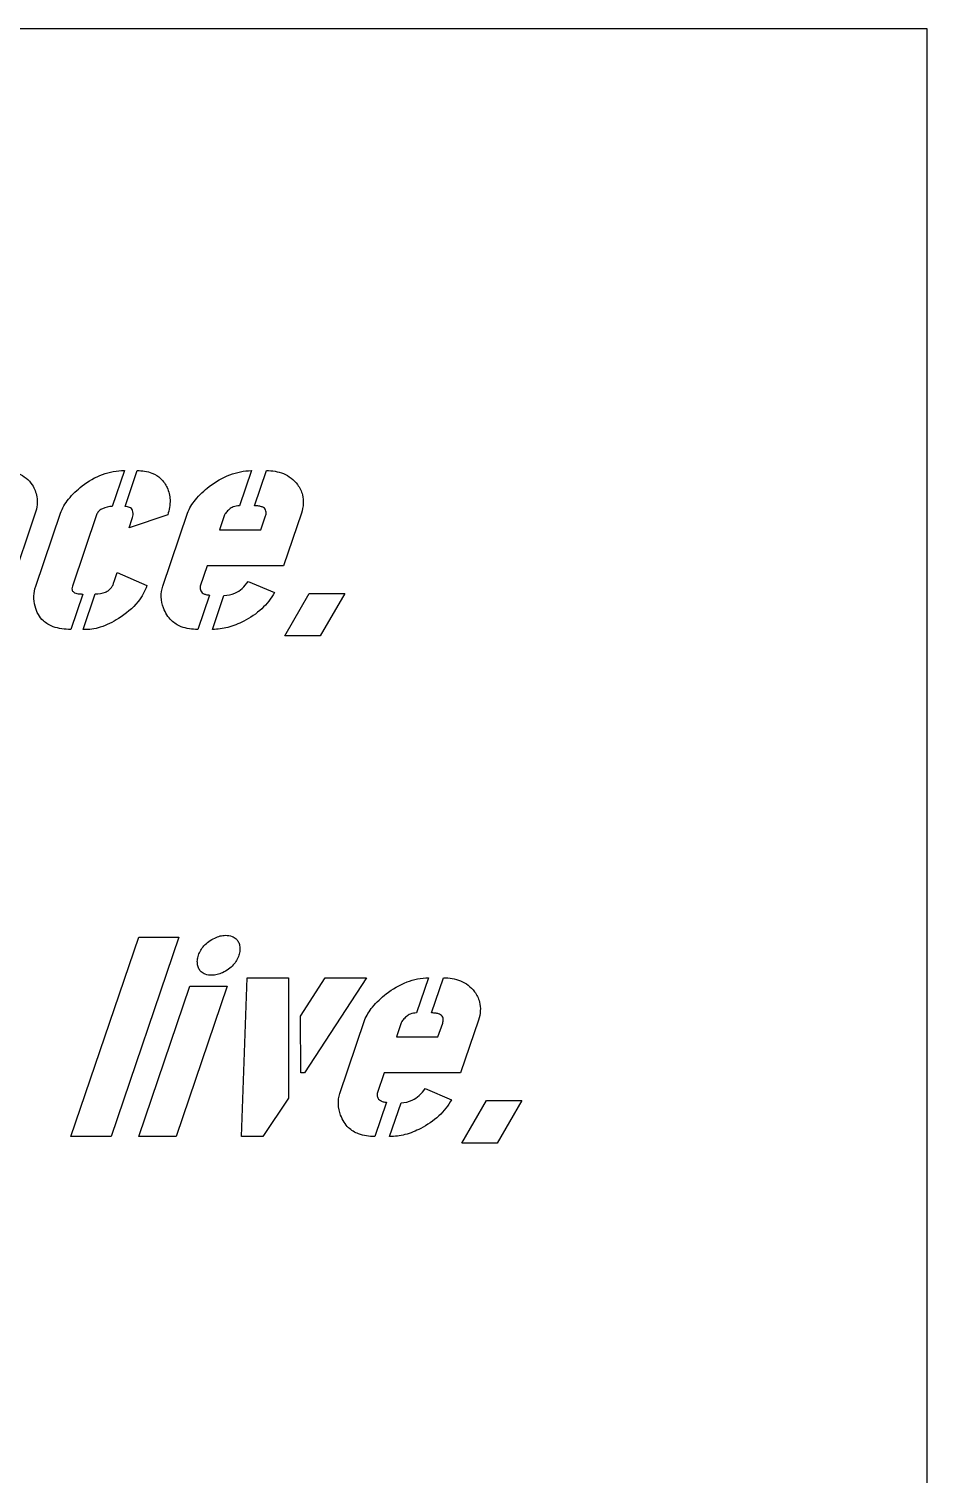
# Model space of a CAD drawing. Header units: inches. Extents: x 3.1 to 35.1, y -33.5 to 2.5.
# Drawn here: x 29.36 to 35.12, y -6.77 to 2.49 of the extents above; entities that cross this region are included whole.
import ezdxf

# ---------------------------------------------------------------- set-up
doc = ezdxf.new("R2010")
doc.units = ezdxf.units.IN
doc.header["$MEASUREMENT"] = 0

msp = doc.modelspace()

# ---------------------------------------------------------------- linework, layer by layer
for p, q in [((29.9736, -0.3385), (29.8962, -0.5679)), ((29.9776, -0.5693), (30.055, -0.3385)), ((30.7874, -0.3385), (30.7113, -0.5639)), ((30.8074, -0.5639), (30.8834, -0.3385)), ((29.4026, -0.6119), (29.2452, -1.0775)), ((29.4053, -1.0802), (29.564, -0.6119)), ((29.7975, -0.6159), (29.6401, -1.0802)), ((30.2191, -1.0802), (30.3778, -0.6119)), ((30.766, -1.0482), (30.9354, -1.1202)), ((29.7068, -1.1295), (29.6294, -1.3563)), ((29.7095, -1.3577), (29.7868, -1.1282)), ((30.5179, -1.1362), (30.4432, -1.3563)), ((30.5379, -1.3563), (30.6113, -1.1389)), ((31.922, -3.5885), (31.8459, -3.8139)), ((31.942, -3.8139), (32.018, -3.5885)), ((31.3537, -4.3302), (31.5124, -3.8619)), ((31.9006, -4.2982), (32.0701, -4.3702)), ((31.6525, -4.3862), (31.5778, -4.6063)), ((31.6725, -4.6063), (31.7459, -4.3889))]:
    msp.add_line(p, q)
for points in [[(35.1164, 2.4917), (3.1164, 2.4917), (3.1164, -33.5083), (35.1164, -33.5083)], [(31.1582, -1.1255), (31.385, -1.1255), (31.2276, -1.3977), (31.0008, -1.3977)], [(30.0663, -3.3283), (30.3225, -3.3283), (29.8889, -4.6063), (29.6314, -4.6063)], [(31.0255, -3.5885), (31.0242, -4.3595), (30.8601, -4.6063), (30.724, -4.6063), (30.76, -3.5885)], [(31.259, -3.5885), (31.5244, -3.5885), (31.1269, -4.1981), (31.1042, -4.1981), (31.1015, -3.8339)], [(30.3932, -3.6432), (30.632, -3.6432), (30.3051, -4.6063), (30.065, -4.6063)], [(32.2928, -4.3755), (32.5196, -4.3755), (32.3622, -4.6477), (32.1354, -4.6477)]]:
    msp.add_lwpolyline(points, close=True)
for points in [[(30.2511, -0.6213), (30.0043, -0.7053), (30.0243, -0.6466)], [(31.1075, -0.6106), (30.9928, -0.9481), (30.5032, -0.9481), (30.4592, -1.0802)], [(30.6126, -0.6279), (30.5819, -0.7173), (30.8474, -0.7173), (30.8781, -0.6293)], [(29.9082, -1.0495), (29.9282, -0.9908), (30.1177, -1.0749)], [(32.2421, -3.8606), (32.1274, -4.1981), (31.6378, -4.1981), (31.5938, -4.3302)], [(31.7472, -3.8779), (31.7165, -3.9673), (31.982, -3.9673), (32.0127, -3.8793)]]:
    msp.add_lwpolyline(points)
for points, knots in [([(29.1892, -0.3385), (29.2247, -0.3385), (29.2606, -0.3433), (29.3118, -0.3642), (29.3286, -0.374), (29.3589, -0.3992), (29.3718, -0.4139), (29.3826, -0.4305)], [0, 0, 0, 0, 0.2704772, 0.2704772, 0.4202529, 0.4202529, 0.5707972, 0.5707972, 0.5707972, 0.5707972]), ([(29.7028, -0.4372), (29.7424, -0.406), (29.7858, -0.3804), (29.8785, -0.3466), (29.9253, -0.3385), (29.9736, -0.3385)], [0, 0, 0, 0, 0.3844438, 0.3844438, 0.7521059, 0.7521059, 0.7521059, 0.7521059]), ([(30.055, -0.3385), (30.0872, -0.3385), (30.1199, -0.3427), (30.1713, -0.3629), (30.1905, -0.3748), (30.2241, -0.4071), (30.2372, -0.4265), (30.2471, -0.4479)], [0, 0, 0, 0, 0.245198, 0.245198, 0.4204023, 0.4204023, 0.5998452, 0.5998452, 0.5998452, 0.5998452]), ([(30.5166, -0.4412), (30.5573, -0.41), (30.6016, -0.3837), (30.694, -0.3486), (30.7399, -0.3394), (30.7874, -0.3385)], [0, 0, 0, 0, 0.3909347, 0.3909347, 0.7525892, 0.7525892, 0.7525892, 0.7525892]), ([(30.8834, -0.3385), (30.9206, -0.3385), (30.9578, -0.3439), (31.0099, -0.3654), (31.0264, -0.3749), (31.057, -0.3986), (31.0704, -0.4124), (31.0822, -0.4278)], [0, 0, 0, 0, 0.2832723, 0.2832723, 0.4295154, 0.4295154, 0.577475, 0.577475, 0.577475, 0.577475]), ([(29.3826, -0.4305), (29.3974, -0.4538), (29.4079, -0.479), (29.4156, -0.5234), (29.4162, -0.5406), (29.4128, -0.5764), (29.4086, -0.5944), (29.4026, -0.6119)], [0, 0, 0, 0, 0.2103492, 0.2103492, 0.3431692, 0.3431692, 0.4840903, 0.4840903, 0.4840903, 0.4840903]), ([(29.564, -0.6119), (29.5759, -0.5793), (29.5938, -0.5494), (29.6406, -0.4905), (29.6709, -0.4622), (29.7028, -0.4372)], [0, 0, 0, 0, 0.2646319, 0.2646319, 0.5733319, 0.5733319, 0.5733319, 0.5733319]), ([(30.2471, -0.4479), (30.2586, -0.4726), (30.2649, -0.4987), (30.2673, -0.5584), (30.2613, -0.5905), (30.2511, -0.6213)], [0, 0, 0, 0, 0.2083819, 0.2083819, 0.4553116, 0.4553116, 0.4553116, 0.4553116]), ([(30.3778, -0.6119), (30.3894, -0.5806), (30.4074, -0.5518), (30.454, -0.4945), (30.4848, -0.4662), (30.5166, -0.4412)], [0, 0, 0, 0, 0.2547163, 0.2547163, 0.5628556, 0.5628556, 0.5628556, 0.5628556]), ([(31.0822, -0.4278), (31.0971, -0.4479), (31.1081, -0.4698), (31.1188, -0.5124), (31.1204, -0.5311), (31.1181, -0.5706), (31.1138, -0.591), (31.1075, -0.6106)], [0, 0, 0, 0, 0.1902216, 0.1902216, 0.3344606, 0.3344606, 0.4917357, 0.4917357, 0.4917357, 0.4917357]), ([(29.8962, -0.5679), (29.8735, -0.5695), (29.8512, -0.5737), (29.8251, -0.5863), (29.8179, -0.591), (29.8058, -0.6024), (29.8011, -0.6088), (29.7975, -0.6159)], [0, 0, 0, 0, 0.1735968, 0.1735968, 0.2467289, 0.2467289, 0.3151049, 0.3151049, 0.3151049, 0.3151049]), ([(30.0243, -0.6466), (30.0273, -0.636), (30.0296, -0.6241), (30.0292, -0.6066), (30.0282, -0.6001), (30.0239, -0.5898), (30.0214, -0.5859), (30.0146, -0.5792), (30.0107, -0.5767), (30.0022, -0.5729), (29.9978, -0.5716), (29.9882, -0.5698), (29.9829, -0.5694), (29.9776, -0.5693)], [0, 0, 0, 0, 0.0842295, 0.0842295, 0.1331969, 0.1331969, 0.1692046, 0.1692046, 0.2051374, 0.2051374, 0.239355, 0.239355, 0.2793708, 0.2793708, 0.2793708, 0.2793708]), ([(30.6246, -0.6079), (30.6218, -0.6111), (30.6191, -0.6146), (30.6151, -0.6213), (30.6136, -0.6246), (30.6126, -0.6279)], [0, 0, 0, 0, 0.03242563, 0.03242563, 0.0592663, 0.0592663, 0.0592663, 0.0592663]), ([(30.7113, -0.5639), (30.6972, -0.5639), (30.6835, -0.5663), (30.6617, -0.5754), (30.6536, -0.5803), (30.6381, -0.5925), (30.6309, -0.5999), (30.6246, -0.6079)], [0, 0, 0, 0, 0.1076722, 0.1076722, 0.1801889, 0.1801889, 0.2580855, 0.2580855, 0.2580855, 0.2580855]), ([(30.8781, -0.6293), (30.8804, -0.6216), (30.882, -0.6133), (30.8814, -0.6003), (30.8803, -0.5954), (30.8763, -0.5868), (30.8737, -0.5833), (30.8665, -0.5767), (30.862, -0.5739), (30.8504, -0.5689), (30.8429, -0.5671), (30.8264, -0.5644), (30.8167, -0.5639), (30.8074, -0.5639)], [0, 0, 0, 0, 0.0608787, 0.0608787, 0.0994011, 0.0994011, 0.1331243, 0.1331243, 0.173307, 0.173307, 0.2293628, 0.2293628, 0.3002935, 0.3002935, 0.3002935, 0.3002935]), ([(29.4013, -1.2083), (29.3957, -1.1868), (29.3929, -1.165), (29.3943, -1.1214), (29.3982, -1.1005), (29.4053, -1.0802)], [0, 0, 0, 0, 0.168606, 0.168606, 0.3324679, 0.3324679, 0.3324679, 0.3324679]), ([(29.6401, -1.0802), (29.6383, -1.0853), (29.6371, -1.0909), (29.6373, -1.0998), (29.638, -1.1033), (29.6407, -1.1095), (29.6425, -1.112), (29.6477, -1.1171), (29.6511, -1.1193), (29.6634, -1.1252), (29.6745, -1.1272), (29.6854, -1.1282)], [0, 0, 0, 0, 0.0413233, 0.0413233, 0.0683122, 0.0683122, 0.0926767, 0.0926767, 0.1230806, 0.1230806, 0.1967587, 0.1967587, 0.1967587, 0.1967587]), ([(29.7868, -1.1282), (29.8098, -1.1282), (29.8323, -1.1255), (29.8597, -1.1146), (29.8675, -1.1104), (29.8809, -1.0998), (29.8864, -1.0938), (29.8909, -1.0869)], [0, 0, 0, 0, 0.1747153, 0.1747153, 0.2492298, 0.2492298, 0.3192477, 0.3192477, 0.3192477, 0.3192477]), ([(29.8909, -1.0869), (29.8946, -1.0813), (29.8978, -1.0755), (29.9036, -1.063), (29.9061, -1.0563), (29.9082, -1.0495)], [0, 0, 0, 0, 0.0505134, 0.0505134, 0.1049516, 0.1049516, 0.1049516, 0.1049516]), ([(30.1177, -1.0749), (30.1056, -1.1129), (30.0861, -1.1472), (30.0264, -1.2216), (29.9818, -1.2574), (29.9349, -1.287)], [0, 0, 0, 0, 0.3041268, 0.3041268, 0.7271307, 0.7271307, 0.7271307, 0.7271307]), ([(30.2244, -1.2189), (30.216, -1.1959), (30.2107, -1.172), (30.2088, -1.1245), (30.2119, -1.1021), (30.2191, -1.0802)], [0, 0, 0, 0, 0.1864938, 0.1864938, 0.3619601, 0.3619601, 0.3619601, 0.3619601]), ([(30.4592, -1.0802), (30.4584, -1.0873), (30.4586, -1.0947), (30.4619, -1.1066), (30.4642, -1.1113), (30.4706, -1.1195), (30.4746, -1.1228), (30.4842, -1.1286), (30.49, -1.1309), (30.503, -1.1345), (30.5105, -1.1356), (30.5179, -1.1362)], [0, 0, 0, 0, 0.0546635, 0.0546635, 0.0945088, 0.0945088, 0.1339953, 0.1339953, 0.1804319, 0.1804319, 0.2366498, 0.2366498, 0.2366498, 0.2366498]), ([(30.6113, -1.1389), (30.6359, -1.1382), (30.6597, -1.1334), (30.6989, -1.1159), (30.7141, -1.1058), (30.7425, -1.0803), (30.7552, -1.0648), (30.766, -1.0482)], [0, 0, 0, 0, 0.1875295, 0.1875295, 0.3274403, 0.3274403, 0.4788506, 0.4788506, 0.4788506, 0.4788506]), ([(29.6854, -1.1282), (29.689, -1.1287), (29.6926, -1.129), (29.6997, -1.1294), (29.7032, -1.1295), (29.7068, -1.1295)], [0, 0, 0, 0, 0.02723943, 0.02723943, 0.05437363, 0.05437363, 0.05437363, 0.05437363]), ([(30.9354, -1.1202), (30.9134, -1.1589), (30.8859, -1.1933), (30.8189, -1.2558), (30.7798, -1.2824), (30.738, -1.3043)], [0, 0, 0, 0, 0.3390638, 0.3390638, 0.6988259, 0.6988259, 0.6988259, 0.6988259]), ([(29.6294, -1.3563), (29.5917, -1.3563), (29.5523, -1.3519), (29.4937, -1.3302), (29.4725, -1.318), (29.4415, -1.2893), (29.4308, -1.2756), (29.4128, -1.244), (29.406, -1.2264), (29.4013, -1.2083)], [0, 0, 0, 0, 0.2876821, 0.2876821, 0.4756436, 0.4756436, 0.6091392, 0.6091392, 0.7521175, 0.7521175, 0.7521175, 0.7521175]), ([(29.9349, -1.287), (29.8988, -1.3097), (29.8599, -1.3292), (29.7835, -1.3532), (29.7468, -1.3591), (29.7095, -1.3577)], [0, 0, 0, 0, 0.3250776, 0.3250776, 0.6096961, 0.6096961, 0.6096961, 0.6096961]), ([(30.4432, -1.3563), (30.4076, -1.3563), (30.3713, -1.3517), (30.3145, -1.3296), (30.2933, -1.3166), (30.2639, -1.2883), (30.2543, -1.2763), (30.2372, -1.2493), (30.2301, -1.2344), (30.2244, -1.2189)], [0, 0, 0, 0, 0.2710846, 0.2710846, 0.4640273, 0.4640273, 0.5815354, 0.5815354, 0.7070764, 0.7070764, 0.7070764, 0.7070764]), ([(30.738, -1.3043), (30.7056, -1.3207), (30.6717, -1.3342), (30.6043, -1.3517), (30.5713, -1.3563), (30.5379, -1.3563)], [0, 0, 0, 0, 0.2765005, 0.2765005, 0.5311561, 0.5311561, 0.5311561, 0.5311561]), ([(30.4479, -3.4444), (30.4557, -3.4217), (30.4674, -3.4013), (30.5025, -3.3621), (30.5261, -3.3459), (30.5519, -3.3337)], [0, 0, 0, 0, 0.1827535, 0.1827535, 0.4008304, 0.4008304, 0.4008304, 0.4008304]), ([(30.5519, -3.3337), (30.5632, -3.3282), (30.5751, -3.3237), (30.5984, -3.3179), (30.6098, -3.3163), (30.6213, -3.3163)], [0, 0, 0, 0, 0.0957941, 0.0957941, 0.1834106, 0.1834106, 0.1834106, 0.1834106]), ([(30.6213, -3.3163), (30.6356, -3.3163), (30.6504, -3.3181), (30.6731, -3.3269), (30.6816, -3.332), (30.6945, -3.3443), (30.6991, -3.3506), (30.707, -3.3651), (30.7099, -3.3733), (30.712, -3.3817)], [0, 0, 0, 0, 0.1094762, 0.1094762, 0.1854695, 0.1854695, 0.2454282, 0.2454282, 0.3112231, 0.3112231, 0.3112231, 0.3112231]), ([(30.712, -3.3817), (30.7138, -3.392), (30.7142, -3.4023), (30.7124, -3.4235), (30.7101, -3.4341), (30.7067, -3.4444)], [0, 0, 0, 0, 0.0795083, 0.0795083, 0.1622016, 0.1622016, 0.1622016, 0.1622016]), ([(30.4425, -3.5057), (30.4407, -3.4958), (30.4403, -3.4858), (30.4421, -3.465), (30.4445, -3.4546), (30.4479, -3.4444)], [0, 0, 0, 0, 0.0769743, 0.0769743, 0.1587379, 0.1587379, 0.1587379, 0.1587379]), ([(30.5346, -3.5725), (30.5199, -3.5725), (30.5047, -3.5706), (30.4816, -3.5619), (30.4731, -3.5568), (30.46, -3.5444), (30.4552, -3.538), (30.4473, -3.5229), (30.4444, -3.5144), (30.4425, -3.5057)], [0, 0, 0, 0, 0.1120324, 0.1120324, 0.1880617, 0.1880617, 0.2497063, 0.2497063, 0.3173647, 0.3173647, 0.3173647, 0.3173647]), ([(30.7067, -3.4444), (30.6989, -3.4674), (30.6871, -3.4881), (30.6619, -3.5167), (30.6517, -3.5259), (30.6287, -3.5427), (30.6159, -3.5501), (30.6026, -3.5564)], [0, 0, 0, 0, 0.1851039, 0.1851039, 0.2901801, 0.2901801, 0.4024221, 0.4024221, 0.4024221, 0.4024221]), ([(30.6026, -3.5564), (30.5913, -3.5615), (30.5796, -3.5656), (30.5567, -3.571), (30.5457, -3.5725), (30.5346, -3.5725)], [0, 0, 0, 0, 0.0940052, 0.0940052, 0.1788294, 0.1788294, 0.1788294, 0.1788294]), ([(31.6512, -3.6912), (31.6919, -3.66), (31.7363, -3.6337), (31.8286, -3.5986), (31.8745, -3.5894), (31.922, -3.5885)], [0, 0, 0, 0, 0.3909347, 0.3909347, 0.7525892, 0.7525892, 0.7525892, 0.7525892]), ([(32.018, -3.5885), (32.0552, -3.5885), (32.0924, -3.5939), (32.1445, -3.6154), (32.161, -3.6249), (32.1916, -3.6486), (32.205, -3.6624), (32.2168, -3.6778)], [0, 0, 0, 0, 0.2832723, 0.2832723, 0.4295154, 0.4295154, 0.577475, 0.577475, 0.577475, 0.577475]), ([(31.5124, -3.8619), (31.524, -3.8306), (31.542, -3.8018), (31.5886, -3.7445), (31.6194, -3.7162), (31.6512, -3.6912)], [0, 0, 0, 0, 0.2547163, 0.2547163, 0.5628556, 0.5628556, 0.5628556, 0.5628556]), ([(32.2168, -3.6778), (32.2317, -3.6979), (32.2427, -3.7198), (32.2534, -3.7624), (32.255, -3.7811), (32.2527, -3.8206), (32.2484, -3.841), (32.2421, -3.8606)], [0, 0, 0, 0, 0.1902216, 0.1902216, 0.3344606, 0.3344606, 0.4917357, 0.4917357, 0.4917357, 0.4917357]), ([(31.7592, -3.8579), (31.7564, -3.8611), (31.7537, -3.8646), (31.7497, -3.8713), (31.7482, -3.8746), (31.7472, -3.8779)], [0, 0, 0, 0, 0.03242563, 0.03242563, 0.0592663, 0.0592663, 0.0592663, 0.0592663]), ([(31.8459, -3.8139), (31.8318, -3.8139), (31.8181, -3.8163), (31.7963, -3.8254), (31.7882, -3.8303), (31.7727, -3.8425), (31.7655, -3.8499), (31.7592, -3.8579)], [0, 0, 0, 0, 0.1076722, 0.1076722, 0.1801889, 0.1801889, 0.2580855, 0.2580855, 0.2580855, 0.2580855]), ([(32.0127, -3.8793), (32.015, -3.8716), (32.0166, -3.8633), (32.016, -3.8503), (32.0149, -3.8454), (32.0109, -3.8368), (32.0083, -3.8333), (32.0012, -3.8267), (31.9966, -3.8239), (31.985, -3.8189), (31.9775, -3.8171), (31.961, -3.8144), (31.9513, -3.8139), (31.942, -3.8139)], [0, 0, 0, 0, 0.0608787, 0.0608787, 0.0994011, 0.0994011, 0.1331243, 0.1331243, 0.173307, 0.173307, 0.2293628, 0.2293628, 0.3002935, 0.3002935, 0.3002935, 0.3002935]), ([(31.359, -4.4689), (31.3506, -4.4459), (31.3453, -4.422), (31.3434, -4.3745), (31.3465, -4.3521), (31.3537, -4.3302)], [0, 0, 0, 0, 0.1864938, 0.1864938, 0.3619601, 0.3619601, 0.3619601, 0.3619601]), ([(31.5938, -4.3302), (31.593, -4.3373), (31.5932, -4.3447), (31.5965, -4.3566), (31.5988, -4.3613), (31.6052, -4.3695), (31.6092, -4.3728), (31.6188, -4.3786), (31.6246, -4.3809), (31.6376, -4.3845), (31.6451, -4.3856), (31.6525, -4.3862)], [0, 0, 0, 0, 0.0546635, 0.0546635, 0.0945088, 0.0945088, 0.1339953, 0.1339953, 0.1804319, 0.1804319, 0.2366498, 0.2366498, 0.2366498, 0.2366498]), ([(31.7459, -4.3889), (31.7705, -4.3882), (31.7943, -4.3834), (31.8335, -4.3659), (31.8487, -4.3558), (31.8771, -4.3303), (31.8898, -4.3148), (31.9006, -4.2982)], [0, 0, 0, 0, 0.1875295, 0.1875295, 0.3274403, 0.3274403, 0.4788506, 0.4788506, 0.4788506, 0.4788506]), ([(32.0701, -4.3702), (32.048, -4.4089), (32.0206, -4.4433), (31.9535, -4.5058), (31.9144, -4.5324), (31.8726, -4.5543)], [0, 0, 0, 0, 0.3390638, 0.3390638, 0.6988259, 0.6988259, 0.6988259, 0.6988259]), ([(31.5778, -4.6063), (31.5422, -4.6063), (31.5059, -4.6017), (31.4491, -4.5796), (31.4279, -4.5666), (31.3985, -4.5383), (31.3889, -4.5263), (31.3718, -4.4993), (31.3647, -4.4844), (31.359, -4.4689)], [0, 0, 0, 0, 0.2710846, 0.2710846, 0.4640273, 0.4640273, 0.5815354, 0.5815354, 0.7070764, 0.7070764, 0.7070764, 0.7070764]), ([(31.8726, -4.5543), (31.8402, -4.5707), (31.8063, -4.5842), (31.7389, -4.6017), (31.7059, -4.6063), (31.6725, -4.6063)], [0, 0, 0, 0, 0.2765005, 0.2765005, 0.5311561, 0.5311561, 0.5311561, 0.5311561])]:
    msp.add_open_spline(points, degree=3, knots=knots)

doc.saveas('drawing.dxf')
